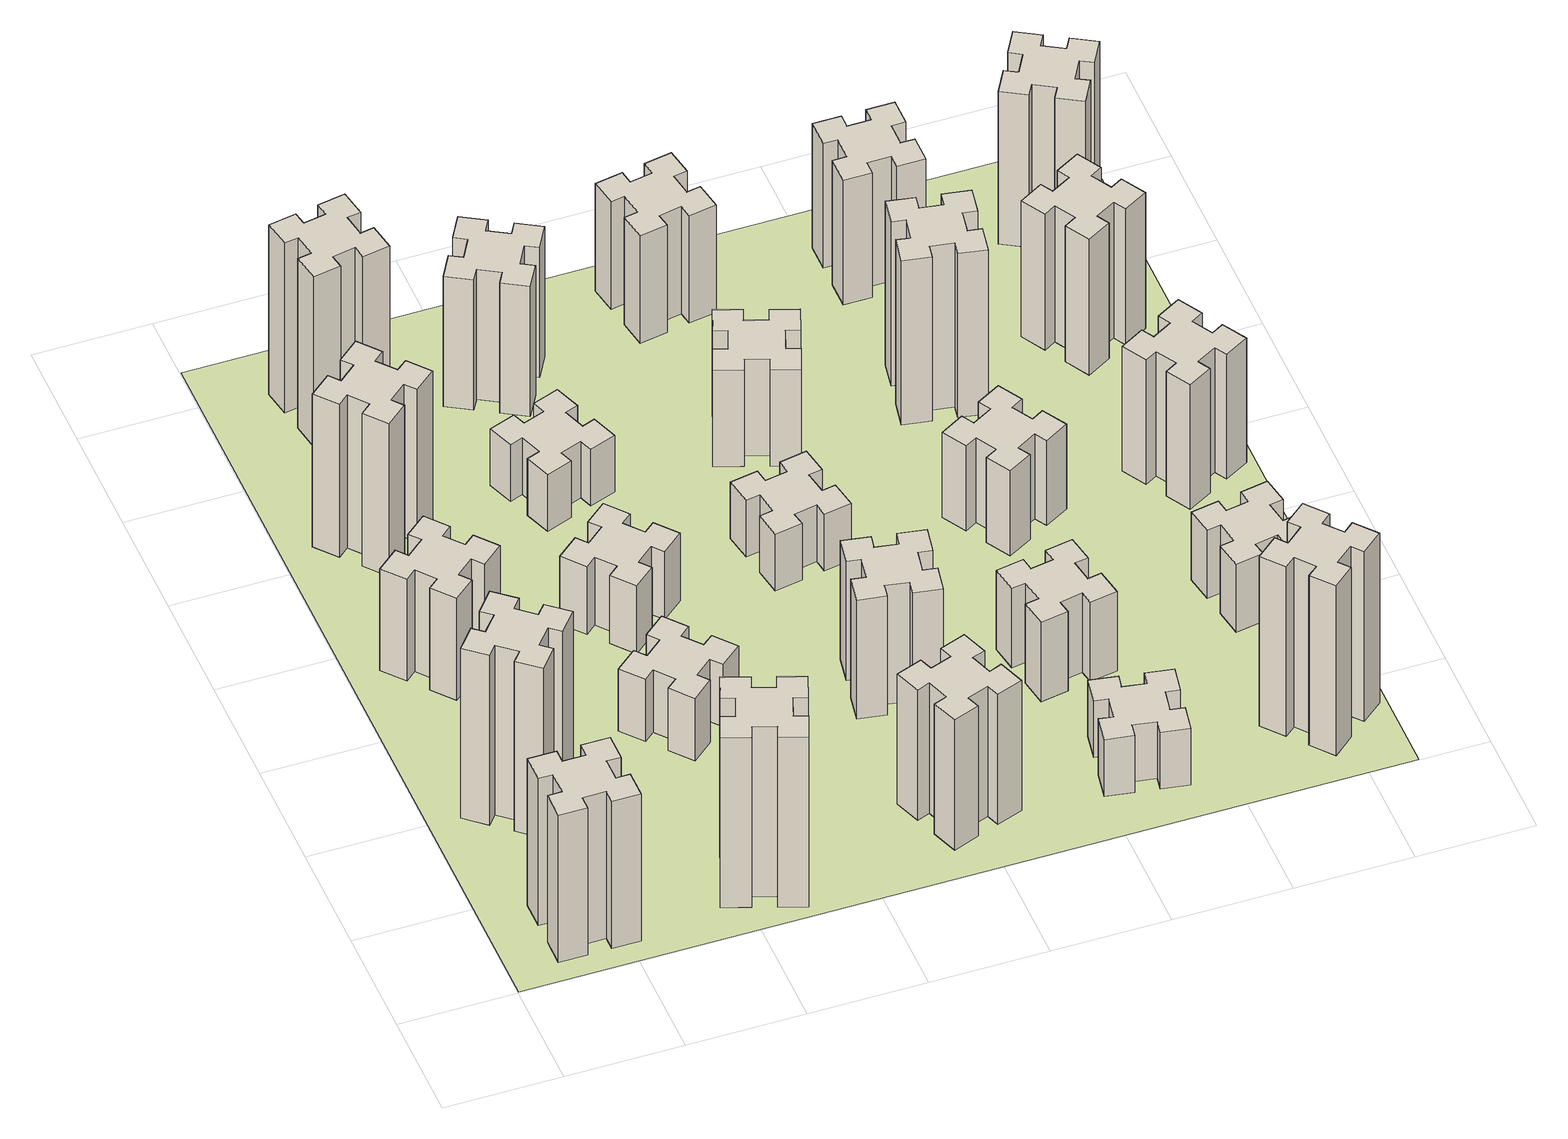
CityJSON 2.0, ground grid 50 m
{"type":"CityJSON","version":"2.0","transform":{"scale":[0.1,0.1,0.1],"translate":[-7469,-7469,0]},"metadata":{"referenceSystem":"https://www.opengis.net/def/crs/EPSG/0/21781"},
"CityObjects":{
"building1":{"type":"Building","attributes":{"class":"1000","function":"1000","usage":"1000","yearOfConstruction":2016,"roofType":"1000","measuredHeight":78,"storeysAboveGround":30,"storeysBelowGround":0},"geometry":[{"type":"Solid","lod":"1","boundaries":[[[[0,1,2,3,4,5,6,7,8,9,10,11,12,13,14,15,16,17,18,19]],[[17,16,20,21]],[[16,15,22,20]],[[15,14,23,22]],[[14,13,24,23]],[[13,12,25,24]],[[12,11,26,25]],[[11,10,27,26]],[[10,9,28,27]],[[9,8,29,28]],[[8,7,30,29]],[[7,6,31,30]],[[6,5,32,31]],[[5,4,33,32]],[[4,3,34,33]],[[3,2,35,34]],[[2,1,36,35]],[[1,0,37,36]],[[0,19,38,37]],[[19,18,39,38]],[[18,17,21,39]],[[24,25,26,27,28,29,30,31,32,33,34,35,36,37,38,39,21,20,22,23]]]]}]},
"building2":{"type":"Building","attributes":{"class":"1000","function":"1000","usage":"1000","yearOfConstruction":2016,"roofType":"1000","measuredHeight":90,"storeysAboveGround":30,"storeysBelowGround":0},"geometry":[{"type":"Solid","lod":"1","boundaries":[[[[40,41,42,43,44,45,46,47,48,49,50,51,52,53,54,55,56,57,58,59]],[[57,56,60,61]],[[56,55,62,60]],[[55,54,63,62]],[[54,53,64,63]],[[53,52,65,64]],[[52,51,66,65]],[[51,50,67,66]],[[50,49,68,67]],[[49,48,69,68]],[[48,47,70,69]],[[47,46,71,70]],[[46,45,72,71]],[[45,44,73,72]],[[44,43,74,73]],[[43,42,75,74]],[[42,41,76,75]],[[41,40,77,76]],[[40,59,78,77]],[[59,58,79,78]],[[58,57,61,79]],[[64,65,66,67,68,69,70,71,72,73,74,75,76,77,78,79,61,60,62,63]]]]}]},
"building3":{"type":"Building","attributes":{"class":"1000","function":"1000","usage":"1000","yearOfConstruction":2016,"roofType":"1000","measuredHeight":54,"storeysAboveGround":30,"storeysBelowGround":0},"geometry":[{"type":"Solid","lod":"1","boundaries":[[[[80,81,82,83,84,85,86,87,88,89,90,91,92,93,94,95,96,97,98,99]],[[97,96,100,101]],[[96,95,102,100]],[[95,94,103,102]],[[94,93,104,103]],[[93,92,105,104]],[[92,91,106,105]],[[91,90,107,106]],[[90,89,108,107]],[[89,88,109,108]],[[88,87,110,109]],[[87,86,111,110]],[[86,85,112,111]],[[85,84,113,112]],[[84,83,114,113]],[[83,82,115,114]],[[82,81,116,115]],[[81,80,117,116]],[[80,99,118,117]],[[99,98,119,118]],[[98,97,101,119]],[[104,105,106,107,108,109,110,111,112,113,114,115,116,117,118,119,101,100,102,103]]]]}]},
"building4":{"type":"Building","attributes":{"class":"1000","function":"1000","usage":"1000","yearOfConstruction":2016,"roofType":"1000","measuredHeight":81,"storeysAboveGround":30,"storeysBelowGround":0},"geometry":[{"type":"Solid","lod":"1","boundaries":[[[[120,121,122,123,124,125,126,127,128,129,130,131,132,133,134,135,136,137,138,139]],[[137,136,140,141]],[[136,135,142,140]],[[135,134,143,142]],[[134,133,144,143]],[[133,132,145,144]],[[132,131,146,145]],[[131,130,147,146]],[[130,129,148,147]],[[129,128,149,148]],[[128,127,150,149]],[[127,126,151,150]],[[126,125,152,151]],[[125,124,153,152]],[[124,123,154,153]],[[123,122,155,154]],[[122,121,156,155]],[[121,120,157,156]],[[120,139,158,157]],[[139,138,159,158]],[[138,137,141,159]],[[144,145,146,147,148,149,150,151,152,153,154,155,156,157,158,159,141,140,142,143]]]]}]},
"building5":{"type":"Building","attributes":{"class":"1000","function":"1000","usage":"1000","yearOfConstruction":2016,"roofType":"1000","measuredHeight":90,"storeysAboveGround":30,"storeysBelowGround":0},"geometry":[{"type":"Solid","lod":"1","boundaries":[[[[160,161,162,163,164,165,166,167,168,169,170,171,172,173,174,175,176,177,178,179]],[[177,176,180,181]],[[176,175,182,180]],[[175,174,183,182]],[[174,173,184,183]],[[173,172,185,184]],[[172,171,186,185]],[[171,170,187,186]],[[170,169,188,187]],[[169,168,189,188]],[[168,167,190,189]],[[167,166,191,190]],[[166,165,192,191]],[[165,164,193,192]],[[164,163,194,193]],[[163,162,195,194]],[[162,161,196,195]],[[161,160,197,196]],[[160,179,198,197]],[[179,178,199,198]],[[178,177,181,199]],[[184,185,186,187,188,189,190,191,192,193,194,195,196,197,198,199,181,180,182,183]]]]}]},
"building6":{"type":"Building","attributes":{"class":"1000","function":"1000","usage":"1000","yearOfConstruction":2016,"roofType":"1000","measuredHeight":90,"storeysAboveGround":30,"storeysBelowGround":0},"geometry":[{"type":"Solid","lod":"1","boundaries":[[[[200,201,202,203,204,205,206,207,208,209,210,211,212,213,214,215,216,217,218,219]],[[217,216,220,221]],[[216,215,222,220]],[[215,214,223,222]],[[214,213,224,223]],[[213,212,225,224]],[[212,211,226,225]],[[211,210,227,226]],[[210,209,228,227]],[[209,208,229,228]],[[208,207,230,229]],[[207,206,231,230]],[[206,205,232,231]],[[205,204,233,232]],[[204,203,234,233]],[[203,202,235,234]],[[202,201,236,235]],[[201,200,237,236]],[[200,219,238,237]],[[219,218,239,238]],[[218,217,221,239]],[[224,225,226,227,228,229,230,231,232,233,234,235,236,237,238,239,221,220,222,223]]]]}]},
"building7":{"type":"Building","attributes":{"class":"1000","function":"1000","usage":"1000","yearOfConstruction":2016,"roofType":"1000","measuredHeight":33,"storeysAboveGround":30,"storeysBelowGround":0},"geometry":[{"type":"Solid","lod":"1","boundaries":[[[[240,241,242,243,244,245,246,247,248,249,250,251,252,253,254,255,256,257,258,259]],[[257,256,260,261]],[[256,255,262,260]],[[255,254,263,262]],[[254,253,264,263]],[[253,252,265,264]],[[252,251,266,265]],[[251,250,267,266]],[[250,249,268,267]],[[249,248,269,268]],[[248,247,270,269]],[[247,246,271,270]],[[246,245,272,271]],[[245,244,273,272]],[[244,243,274,273]],[[243,242,275,274]],[[242,241,276,275]],[[241,240,277,276]],[[240,259,278,277]],[[259,258,279,278]],[[258,257,261,279]],[[264,265,266,267,268,269,270,271,272,273,274,275,276,277,278,279,261,260,262,263]]]]}]},
"building8":{"type":"Building","attributes":{"class":"1000","function":"1000","usage":"1000","yearOfConstruction":2016,"roofType":"1000","measuredHeight":36,"storeysAboveGround":30,"storeysBelowGround":0},"geometry":[{"type":"Solid","lod":"1","boundaries":[[[[280,281,282,283,284,285,286,287,288,289,290,291,292,293,294,295,296,297,298,299]],[[297,296,300,301]],[[296,295,302,300]],[[295,294,303,302]],[[294,293,304,303]],[[293,292,305,304]],[[292,291,306,305]],[[291,290,307,306]],[[290,289,308,307]],[[289,288,309,308]],[[288,287,310,309]],[[287,286,311,310]],[[286,285,312,311]],[[285,284,313,312]],[[284,283,314,313]],[[283,282,315,314]],[[282,281,316,315]],[[281,280,317,316]],[[280,299,318,317]],[[299,298,319,318]],[[298,297,301,319]],[[304,305,306,307,308,309,310,311,312,313,314,315,316,317,318,319,301,300,302,303]]]]}]},
"building9":{"type":"Building","attributes":{"class":"1000","function":"1000","usage":"1000","yearOfConstruction":2016,"roofType":"1000","measuredHeight":30,"storeysAboveGround":30,"storeysBelowGround":0},"geometry":[{"type":"Solid","lod":"1","boundaries":[[[[320,321,322,323,324,325,326,327,328,329,330,331,332,333,334,335,336,337,338,339]],[[337,336,340,341]],[[336,335,342,340]],[[335,334,343,342]],[[334,333,344,343]],[[333,332,345,344]],[[332,331,346,345]],[[331,330,347,346]],[[330,329,348,347]],[[329,328,349,348]],[[328,327,350,349]],[[327,326,351,350]],[[326,325,352,351]],[[325,324,353,352]],[[324,323,354,353]],[[323,322,355,354]],[[322,321,356,355]],[[321,320,357,356]],[[320,339,358,357]],[[339,338,359,358]],[[338,337,341,359]],[[344,345,346,347,348,349,350,351,352,353,354,355,356,357,358,359,341,340,342,343]]]]}]},
"building10":{"type":"Building","attributes":{"class":"1000","function":"1000","usage":"1000","yearOfConstruction":2016,"roofType":"1000","measuredHeight":69,"storeysAboveGround":30,"storeysBelowGround":0},"geometry":[{"type":"Solid","lod":"1","boundaries":[[[[360,361,362,363,364,365,366,367,368,369,370,371,372,373,374,375,376,377,378,379]],[[377,376,380,381]],[[376,375,382,380]],[[375,374,383,382]],[[374,373,384,383]],[[373,372,385,384]],[[372,371,386,385]],[[371,370,387,386]],[[370,369,388,387]],[[369,368,389,388]],[[368,367,390,389]],[[367,366,391,390]],[[366,365,392,391]],[[365,364,393,392]],[[364,363,394,393]],[[363,362,395,394]],[[362,361,396,395]],[[361,360,397,396]],[[360,379,398,397]],[[379,378,399,398]],[[378,377,381,399]],[[384,385,386,387,388,389,390,391,392,393,394,395,396,397,398,399,381,380,382,383]]]]}]},
"building11":{"type":"Building","attributes":{"class":"1000","function":"1000","usage":"1000","yearOfConstruction":2016,"roofType":"1000","measuredHeight":69,"storeysAboveGround":30,"storeysBelowGround":0},"geometry":[{"type":"Solid","lod":"1","boundaries":[[[[400,401,402,403,404,405,406,407,408,409,410,411,412,413,414,415,416,417,418,419]],[[417,416,420,421]],[[416,415,422,420]],[[415,414,423,422]],[[414,413,424,423]],[[413,412,425,424]],[[412,411,426,425]],[[411,410,427,426]],[[410,409,428,427]],[[409,408,429,428]],[[408,407,430,429]],[[407,406,431,430]],[[406,405,432,431]],[[405,404,433,432]],[[404,403,434,433]],[[403,402,435,434]],[[402,401,436,435]],[[401,400,437,436]],[[400,419,438,437]],[[419,418,439,438]],[[418,417,421,439]],[[424,425,426,427,428,429,430,431,432,433,434,435,436,437,438,439,421,420,422,423]]]]}]},
"building12":{"type":"Building","attributes":{"class":"1000","function":"1000","usage":"1000","yearOfConstruction":2016,"roofType":"1000","measuredHeight":63,"storeysAboveGround":30,"storeysBelowGround":0},"geometry":[{"type":"Solid","lod":"1","boundaries":[[[[440,441,442,443,444,445,446,447,448,449,450,451,452,453,454,455,456,457,458,459]],[[457,456,460,461]],[[456,455,462,460]],[[455,454,463,462]],[[454,453,464,463]],[[453,452,465,464]],[[452,451,466,465]],[[451,450,467,466]],[[450,449,468,467]],[[449,448,469,468]],[[448,447,470,469]],[[447,446,471,470]],[[446,445,472,471]],[[445,444,473,472]],[[444,443,474,473]],[[443,442,475,474]],[[442,441,476,475]],[[441,440,477,476]],[[440,459,478,477]],[[459,458,479,478]],[[458,457,461,479]],[[464,465,466,467,468,469,470,471,472,473,474,475,476,477,478,479,461,460,462,463]]]]}]},
"building13":{"type":"Building","attributes":{"class":"1000","function":"1000","usage":"1000","yearOfConstruction":2016,"roofType":"1000","measuredHeight":30,"storeysAboveGround":30,"storeysBelowGround":0},"geometry":[{"type":"Solid","lod":"1","boundaries":[[[[480,481,482,483,484,485,486,487,488,489,490,491,492,493,494,495,496,497,498,499]],[[497,496,500,501]],[[496,495,502,500]],[[495,494,503,502]],[[494,493,504,503]],[[493,492,505,504]],[[492,491,506,505]],[[491,490,507,506]],[[490,489,508,507]],[[489,488,509,508]],[[488,487,510,509]],[[487,486,511,510]],[[486,485,512,511]],[[485,484,513,512]],[[484,483,514,513]],[[483,482,515,514]],[[482,481,516,515]],[[481,480,517,516]],[[480,499,518,517]],[[499,498,519,518]],[[498,497,501,519]],[[504,505,506,507,508,509,510,511,512,513,514,515,516,517,518,519,501,500,502,503]]]]}]},
"building14":{"type":"Building","attributes":{"class":"1000","function":"1000","usage":"1000","yearOfConstruction":2016,"roofType":"1000","measuredHeight":51,"storeysAboveGround":30,"storeysBelowGround":0},"geometry":[{"type":"Solid","lod":"1","boundaries":[[[[520,521,522,523,524,525,526,527,528,529,530,531,532,533,534,535,536,537,538,539]],[[537,536,540,541]],[[536,535,542,540]],[[535,534,543,542]],[[534,533,544,543]],[[533,532,545,544]],[[532,531,546,545]],[[531,530,547,546]],[[530,529,548,547]],[[529,528,549,548]],[[528,527,550,549]],[[527,526,551,550]],[[526,525,552,551]],[[525,524,553,552]],[[524,523,554,553]],[[523,522,555,554]],[[522,521,556,555]],[[521,520,557,556]],[[520,539,558,557]],[[539,538,559,558]],[[538,537,541,559]],[[544,545,546,547,548,549,550,551,552,553,554,555,556,557,558,559,541,540,542,543]]]]}]},
"building15":{"type":"Building","attributes":{"class":"1000","function":"1000","usage":"1000","yearOfConstruction":2016,"roofType":"1000","measuredHeight":30,"storeysAboveGround":30,"storeysBelowGround":0},"geometry":[{"type":"Solid","lod":"1","boundaries":[[[[560,561,562,563,564,565,566,567,568,569,570,571,572,573,574,575,576,577,578,579]],[[577,576,580,581]],[[576,575,582,580]],[[575,574,583,582]],[[574,573,584,583]],[[573,572,585,584]],[[572,571,586,585]],[[571,570,587,586]],[[570,569,588,587]],[[569,568,589,588]],[[568,567,590,589]],[[567,566,591,590]],[[566,565,592,591]],[[565,564,593,592]],[[564,563,594,593]],[[563,562,595,594]],[[562,561,596,595]],[[561,560,597,596]],[[560,579,598,597]],[[579,578,599,598]],[[578,577,581,599]],[[584,585,586,587,588,589,590,591,592,593,594,595,596,597,598,599,581,580,582,583]]]]}]},
"building16":{"type":"Building","attributes":{"class":"1000","function":"1000","usage":"1000","yearOfConstruction":2016,"roofType":"1000","measuredHeight":57,"storeysAboveGround":30,"storeysBelowGround":0},"geometry":[{"type":"Solid","lod":"1","boundaries":[[[[600,601,602,603,604,605,606,607,608,609,610,611,612,613,614,615,616,617,618,619]],[[617,616,620,621]],[[616,615,622,620]],[[615,614,623,622]],[[614,613,624,623]],[[613,612,625,624]],[[612,611,626,625]],[[611,610,627,626]],[[610,609,628,627]],[[609,608,629,628]],[[608,607,630,629]],[[607,606,631,630]],[[606,605,632,631]],[[605,604,633,632]],[[604,603,634,633]],[[603,602,635,634]],[[602,601,636,635]],[[601,600,637,636]],[[600,619,638,637]],[[619,618,639,638]],[[618,617,621,639]],[[624,625,626,627,628,629,630,631,632,633,634,635,636,637,638,639,621,620,622,623]]]]}]},
"building17":{"type":"Building","attributes":{"class":"1000","function":"1000","usage":"1000","yearOfConstruction":2016,"roofType":"1000","measuredHeight":42,"storeysAboveGround":30,"storeysBelowGround":0},"geometry":[{"type":"Solid","lod":"1","boundaries":[[[[640,641,642,643,644,645,646,647,648,649,650,651,652,653,654,655,656,657,658,659]],[[657,656,660,661]],[[656,655,662,660]],[[655,654,663,662]],[[654,653,664,663]],[[653,652,665,664]],[[652,651,666,665]],[[651,650,667,666]],[[650,649,668,667]],[[649,648,669,668]],[[648,647,670,669]],[[647,646,671,670]],[[646,645,672,671]],[[645,644,673,672]],[[644,643,674,673]],[[643,642,675,674]],[[642,641,676,675]],[[641,640,677,676]],[[640,659,678,677]],[[659,658,679,678]],[[658,657,661,679]],[[664,665,666,667,668,669,670,671,672,673,674,675,676,677,678,679,661,660,662,663]]]]}]},
"building18":{"type":"Building","attributes":{"class":"1000","function":"1000","usage":"1000","yearOfConstruction":2016,"roofType":"1000","measuredHeight":45,"storeysAboveGround":30,"storeysBelowGround":0},"geometry":[{"type":"Solid","lod":"1","boundaries":[[[[680,681,682,683,684,685,686,687,688,689,690,691,692,693,694,695,696,697,698,699]],[[697,696,700,701]],[[696,695,702,700]],[[695,694,703,702]],[[694,693,704,703]],[[693,692,705,704]],[[692,691,706,705]],[[691,690,707,706]],[[690,689,708,707]],[[689,688,709,708]],[[688,687,710,709]],[[687,686,711,710]],[[686,685,712,711]],[[685,684,713,712]],[[684,683,714,713]],[[683,682,715,714]],[[682,681,716,715]],[[681,680,717,716]],[[680,699,718,717]],[[699,698,719,718]],[[698,697,701,719]],[[704,705,706,707,708,709,710,711,712,713,714,715,716,717,718,719,701,700,702,703]]]]}]},
"building19":{"type":"Building","attributes":{"class":"1000","function":"1000","usage":"1000","yearOfConstruction":2016,"roofType":"1000","measuredHeight":87,"storeysAboveGround":30,"storeysBelowGround":0},"geometry":[{"type":"Solid","lod":"1","boundaries":[[[[720,721,722,723,724,725,726,727,728,729,730,731,732,733,734,735,736,737,738,739]],[[737,736,740,741]],[[736,735,742,740]],[[735,734,743,742]],[[734,733,744,743]],[[733,732,745,744]],[[732,731,746,745]],[[731,730,747,746]],[[730,729,748,747]],[[729,728,749,748]],[[728,727,750,749]],[[727,726,751,750]],[[726,725,752,751]],[[725,724,753,752]],[[724,723,754,753]],[[723,722,755,754]],[[722,721,756,755]],[[721,720,757,756]],[[720,739,758,757]],[[739,738,759,758]],[[738,737,741,759]],[[744,745,746,747,748,749,750,751,752,753,754,755,756,757,758,759,741,740,742,743]]]]}]},
"building20":{"type":"Building","attributes":{"class":"1000","function":"1000","usage":"1000","yearOfConstruction":2016,"roofType":"1000","measuredHeight":90,"storeysAboveGround":30,"storeysBelowGround":0},"geometry":[{"type":"Solid","lod":"1","boundaries":[[[[760,761,762,763,764,765,766,767,768,769,770,771,772,773,774,775,776,777,778,779]],[[777,776,780,781]],[[776,775,782,780]],[[775,774,783,782]],[[774,773,784,783]],[[773,772,785,784]],[[772,771,786,785]],[[771,770,787,786]],[[770,769,788,787]],[[769,768,789,788]],[[768,767,790,789]],[[767,766,791,790]],[[766,765,792,791]],[[765,764,793,792]],[[764,763,794,793]],[[763,762,795,794]],[[762,761,796,795]],[[761,760,797,796]],[[760,779,798,797]],[[779,778,799,798]],[[778,777,781,799]],[[784,785,786,787,788,789,790,791,792,793,794,795,796,797,798,799,781,780,782,783]]]]}]},
"building21":{"type":"Building","attributes":{"class":"1000","function":"1000","usage":"1000","yearOfConstruction":2016,"roofType":"1000","measuredHeight":66,"storeysAboveGround":30,"storeysBelowGround":0},"geometry":[{"type":"Solid","lod":"1","boundaries":[[[[800,801,802,803,804,805,806,807,808,809,810,811,812,813,814,815,816,817,818,819]],[[817,816,820,821]],[[816,815,822,820]],[[815,814,823,822]],[[814,813,824,823]],[[813,812,825,824]],[[812,811,826,825]],[[811,810,827,826]],[[810,809,828,827]],[[809,808,829,828]],[[808,807,830,829]],[[807,806,831,830]],[[806,805,832,831]],[[805,804,833,832]],[[804,803,834,833]],[[803,802,835,834]],[[802,801,836,835]],[[801,800,837,836]],[[800,819,838,837]],[[819,818,839,838]],[[818,817,821,839]],[[824,825,826,827,828,829,830,831,832,833,834,835,836,837,838,839,821,820,822,823]]]]}]},
"building22":{"type":"Building","attributes":{"class":"1000","function":"1000","usage":"1000","yearOfConstruction":2016,"roofType":"1000","measuredHeight":36,"storeysAboveGround":30,"storeysBelowGround":0},"geometry":[{"type":"Solid","lod":"1","boundaries":[[[[840,841,842,843,844,845,846,847,848,849,850,851,852,853,854,855,856,857,858,859]],[[857,856,860,861]],[[856,855,862,860]],[[855,854,863,862]],[[854,853,864,863]],[[853,852,865,864]],[[852,851,866,865]],[[851,850,867,866]],[[850,849,868,867]],[[849,848,869,868]],[[848,847,870,869]],[[847,846,871,870]],[[846,845,872,871]],[[845,844,873,872]],[[844,843,874,873]],[[843,842,875,874]],[[842,841,876,875]],[[841,840,877,876]],[[840,859,878,877]],[[859,858,879,878]],[[858,857,861,879]],[[864,865,866,867,868,869,870,871,872,873,874,875,876,877,878,879,861,860,862,863]]]]}]},
"building23":{"type":"Building","attributes":{"class":"1000","function":"1000","usage":"1000","yearOfConstruction":2016,"roofType":"1000","measuredHeight":66,"storeysAboveGround":30,"storeysBelowGround":0},"geometry":[{"type":"Solid","lod":"1","boundaries":[[[[880,881,882,883,884,885,886,887,888,889,890,891,892,893,894,895,896,897,898,899]],[[897,896,900,901]],[[896,895,902,900]],[[895,894,903,902]],[[894,893,904,903]],[[893,892,905,904]],[[892,891,906,905]],[[891,890,907,906]],[[890,889,908,907]],[[889,888,909,908]],[[888,887,910,909]],[[887,886,911,910]],[[886,885,912,911]],[[885,884,913,912]],[[884,883,914,913]],[[883,882,915,914]],[[882,881,916,915]],[[881,880,917,916]],[[880,899,918,917]],[[899,898,919,918]],[[898,897,901,919]],[[904,905,906,907,908,909,910,911,912,913,914,915,916,917,918,919,901,900,902,903]]]]}]},
"building24":{"type":"Building","attributes":{"class":"1000","function":"1000","usage":"1000","yearOfConstruction":2016,"roofType":"1000","measuredHeight":72,"storeysAboveGround":30,"storeysBelowGround":0},"geometry":[{"type":"Solid","lod":"1","boundaries":[[[[920,921,922,923,924,925,926,927,928,929,930,931,932,933,934,935,936,937,938,939]],[[937,936,940,941]],[[936,935,942,940]],[[935,934,943,942]],[[934,933,944,943]],[[933,932,945,944]],[[932,931,946,945]],[[931,930,947,946]],[[930,929,948,947]],[[929,928,949,948]],[[928,927,950,949]],[[927,926,951,950]],[[926,925,952,951]],[[925,924,953,952]],[[924,923,954,953]],[[923,922,955,954]],[[922,921,956,955]],[[921,920,957,956]],[[920,939,958,957]],[[939,938,959,958]],[[938,937,941,959]],[[944,945,946,947,948,949,950,951,952,953,954,955,956,957,958,959,941,940,942,943]]]]}]},
"building25":{"type":"Building","attributes":{"class":"1000","function":"1000","usage":"1000","yearOfConstruction":2016,"roofType":"1000","measuredHeight":81,"storeysAboveGround":30,"storeysBelowGround":0},"geometry":[{"type":"Solid","lod":"1","boundaries":[[[[960,961,962,963,964,965,966,967,968,969,970,971,972,973,974,975,976,977,978,979]],[[977,976,980,981]],[[976,975,982,980]],[[975,974,983,982]],[[974,973,984,983]],[[973,972,985,984]],[[972,971,986,985]],[[971,970,987,986]],[[970,969,988,987]],[[969,968,989,988]],[[968,967,990,989]],[[967,966,991,990]],[[966,965,992,991]],[[965,964,993,992]],[[964,963,994,993]],[[963,962,995,994]],[[962,961,996,995]],[[961,960,997,996]],[[960,979,998,997]],[[979,978,999,998]],[[978,977,981,999]],[[984,985,986,987,988,989,990,991,992,993,994,995,996,997,998,999,981,980,982,983]]]]}]},
"landuse1":{"type":"LandUse","attributes":{"name":"plot1","function":"1010"},"geometry":[{"type":"MultiSurface","lod":"1","boundaries":[[[1000,1001,1002,1003]]]}]}
},
"vertices":[
[265,325,0],[265,225,0],[205,225,0],[205,105,0],[325,105,0],[325,165,0],[425,165,0],[425,105,0],[545,105,0],[545,225,0],[485,225,0],[485,325,0],[545,325,0],[545,445,0],[425,445,0],[425,385,0],[325,385,0],[325,445,0],[205,445,0],[205,325,0],[325,385,780],[325,445,780],[425,385,780],[425,445,780],[545,445,780],[545,325,780],[485,325,780],[485,225,780],[545,225,780],[545,105,780],[425,105,780],[425,165,780],[325,165,780],[325,105,780],[205,105,780],[205,225,780],[265,225,780],[265,325,780],[205,325,780],[205,445,780],
[484,1067,0],[408,1132,0],[446,1178,0],[354,1255,0],[277,1163,0],[323,1124,0],[259,1048,0],[213,1086,0],[136,994,0],[228,917,0],[266,963,0],[343,899,0],[304,853,0],[396,776,0],[473,868,0],[427,906,0],[492,983,0],[538,944,0],[615,1036,0],[523,1113,0],[492,983,900],[538,944,900],[427,906,900],[473,868,900],[396,776,900],[304,853,900],[343,899,900],[266,963,900],[228,917,900],[136,994,900],[213,1086,900],[259,1048,900],[323,1124,900],[277,1163,900],[354,1255,900],[446,1178,900],[408,1132,900],[484,1067,900],[523,1113,900],[615,1036,900],
[492,1888,0],[427,1964,0],[473,2003,0],[396,2095,0],[304,2018,0],[343,1972,0],[266,1907,0],[228,1953,0],[136,1876,0],[213,1784,0],[259,1823,0],[323,1746,0],[277,1708,0],[354,1616,0],[446,1693,0],[408,1739,0],[484,1803,0],[523,1757,0],[615,1834,0],[538,1926,0],[484,1803,540],[523,1757,540],[408,1739,540],[446,1693,540],[354,1616,540],[277,1708,540],[323,1746,540],[259,1823,540],[213,1784,540],[136,1876,540],[228,1953,540],[266,1907,540],[343,1972,540],[304,2018,540],[396,2095,540],[473,2003,540],[427,1964,540],[492,1888,540],[538,1926,540],[615,1834,540],
[343,2712,0],[266,2647,0],[228,2693,0],[136,2616,0],[213,2524,0],[259,2563,0],[323,2486,0],[277,2448,0],[354,2356,0],[446,2433,0],[408,2479,0],[484,2543,0],[523,2497,0],[615,2574,0],[538,2666,0],[492,2628,0],[427,2704,0],[473,2743,0],[396,2835,0],[304,2758,0],[427,2704,810],[473,2743,810],[492,2628,810],[538,2666,810],[615,2574,810],[523,2497,810],[484,2543,810],[408,2479,810],[446,2433,810],[354,2356,810],[277,2448,810],[323,2486,810],[259,2563,810],[213,2524,810],[136,2616,810],[228,2693,810],[266,2647,810],[343,2712,810],[304,2758,810],[396,2835,810],
[1029,360,0],[995,266,0],[939,287,0],[897,174,0],[1010,133,0],[1031,189,0],[1125,155,0],[1104,99,0],[1217,57,0],[1258,170,0],[1202,191,0],[1236,285,0],[1292,264,0],[1333,377,0],[1220,418,0],[1200,362,0],[1106,396,0],[1127,452,0],[1014,493,0],[973,380,0],[1106,396,900],[1127,452,900],[1200,362,900],[1220,418,900],[1333,377,900],[1292,264,900],[1236,285,900],[1202,191,900],[1258,170,900],[1217,57,900],[1104,99,900],[1125,155,900],[1031,189,900],[1010,133,900],[897,174,900],[939,287,900],[995,266,900],[1029,360,900],[973,380,900],[1014,493,900],
[592,3305,0],[575,3404,0],[634,3414,0],[613,3532,0],[495,3511,0],[505,3452,0],[407,3435,0],[397,3494,0],[278,3473,0],[299,3355,0],[358,3365,0],[376,3267,0],[317,3257,0],[337,3138,0],[456,3159,0],[445,3218,0],[544,3236,0],[554,3177,0],[672,3197,0],[651,3316,0],[544,3236,900],[554,3177,900],[445,3218,900],[456,3159,900],[337,3138,900],[317,3257,900],[376,3267,900],[358,3365,900],[299,3355,900],[278,3473,900],[397,3494,900],[407,3435,900],[505,3452,900],[495,3511,900],[613,3532,900],[634,3414,900],[575,3404,900],[592,3305,900],[651,3316,900],[672,3197,900],
[1083,1332,0],[1006,1267,0],[968,1313,0],[876,1236,0],[953,1144,0],[999,1183,0],[1063,1106,0],[1017,1068,0],[1094,976,0],[1186,1053,0],[1148,1099,0],[1224,1163,0],[1263,1117,0],[1355,1194,0],[1278,1286,0],[1232,1248,0],[1167,1324,0],[1213,1363,0],[1136,1455,0],[1044,1378,0],[1167,1324,330],[1213,1363,330],[1232,1248,330],[1278,1286,330],[1355,1194,330],[1263,1117,330],[1224,1163,330],[1148,1099,330],[1186,1053,330],[1094,976,330],[1017,1068,330],[1063,1106,330],[999,1183,330],[953,1144,330],[876,1236,330],[968,1313,330],[1006,1267,330],[1083,1332,330],[1044,1378,330],[1136,1455,330],
[1232,1888,0],[1167,1964,0],[1213,2003,0],[1136,2095,0],[1044,2018,0],[1083,1972,0],[1006,1907,0],[968,1953,0],[876,1876,0],[953,1784,0],[999,1823,0],[1063,1746,0],[1017,1708,0],[1094,1616,0],[1186,1693,0],[1148,1739,0],[1224,1803,0],[1263,1757,0],[1355,1834,0],[1278,1926,0],[1224,1803,360],[1263,1757,360],[1148,1739,360],[1186,1693,360],[1094,1616,360],[1017,1708,360],[1063,1746,360],[999,1823,360],[953,1784,360],[876,1876,360],[968,1953,360],[1006,1907,360],[1083,1972,360],[1044,2018,360],[1136,2095,360],[1213,2003,360],[1167,1964,360],[1232,1888,360],[1278,1926,360],[1355,1834,360],
[1106,2475,0],[1200,2509,0],[1220,2453,0],[1333,2494,0],[1292,2607,0],[1236,2586,0],[1202,2680,0],[1258,2700,0],[1217,2813,0],[1104,2772,0],[1125,2716,0],[1031,2682,0],[1010,2738,0],[897,2697,0],[939,2584,0],[995,2605,0],[1029,2511,0],[973,2490,0],[1014,2377,0],[1127,2419,0],[1029,2511,300],[973,2490,300],[995,2605,300],[939,2584,300],[897,2697,300],[1010,2738,300],[1031,2682,300],[1125,2716,300],[1104,2772,300],[1217,2813,300],[1258,2700,300],[1202,2680,300],[1236,2586,300],[1292,2607,300],[1333,2494,300],[1220,2453,300],[1200,2509,300],[1106,2475,300],[1127,2419,300],[1014,2377,300],
[1965,496,0],[1871,462,0],[1850,518,0],[1737,477,0],[1779,364,0],[1835,385,0],[1869,291,0],[1813,270,0],[1854,157,0],[1967,199,0],[1946,255,0],[2040,289,0],[2060,233,0],[2173,274,0],[2132,387,0],[2076,366,0],[2042,460,0],[2098,480,0],[2057,593,0],[1944,552,0],[2042,460,690],[2098,480,690],[2076,366,690],[2132,387,690],[2173,274,690],[2060,233,690],[2040,289,690],[1946,255,690],[1967,199,690],[1854,157,690],[1813,270,690],[1869,291,690],[1835,385,690],[1779,364,690],[1737,477,690],[1850,518,690],[1871,462,690],[1965,496,690],[1944,552,690],[2057,593,690],
[1186,3137,0],[1236,3224,0],[1288,3194,0],[1348,3298,0],[1244,3358,0],[1214,3306,0],[1127,3356,0],[1157,3408,0],[1053,3468,0],[993,3364,0],[1045,3334,0],[995,3247,0],[943,3277,0],[883,3173,0],[987,3113,0],[1017,3165,0],[1104,3115,0],[1074,3063,0],[1178,3003,0],[1238,3107,0],[1104,3115,690],[1074,3063,690],[1017,3165,690],[987,3113,690],[883,3173,690],[943,3277,690],[995,3247,690],[1045,3334,690],[993,3364,690],[1053,3468,690],[1157,3408,690],[1127,3356,690],[1214,3306,690],[1244,3358,690],[1348,3298,690],[1288,3194,690],[1236,3224,690],[1186,3137,690],[1238,3107,690],[1178,3003,690],
[2055,1047,0],[2072,1145,0],[2131,1135,0],[2152,1253,0],[2034,1274,0],[2024,1215,0],[1925,1232,0],[1936,1291,0],[1817,1312,0],[1797,1194,0],[1856,1184,0],[1838,1085,0],[1779,1096,0],[1758,977,0],[1877,957,0],[1887,1016,0],[1985,998,0],[1975,939,0],[2093,918,0],[2114,1037,0],[1985,998,630],[1975,939,630],[1887,1016,630],[1877,957,630],[1758,977,630],[1779,1096,630],[1838,1085,630],[1856,1184,630],[1797,1194,630],[1817,1312,630],[1936,1291,630],[1925,1232,630],[2024,1215,630],[2034,1274,630],[2152,1253,630],[2131,1135,630],[2072,1145,630],[2055,1047,630],[2114,1037,630],[2093,918,630],
[1972,1925,0],[1955,2024,0],[2014,2034,0],[1993,2152,0],[1875,2131,0],[1885,2072,0],[1787,2055,0],[1777,2114,0],[1658,2093,0],[1679,1975,0],[1738,1985,0],[1756,1887,0],[1697,1877,0],[1717,1758,0],[1836,1779,0],[1825,1838,0],[1924,1856,0],[1934,1797,0],[2052,1817,0],[2031,1936,0],[1924,1856,300],[1934,1797,300],[1825,1838,300],[1836,1779,300],[1717,1758,300],[1697,1877,300],[1756,1887,300],[1738,1985,300],[1679,1975,300],[1658,2093,300],[1777,2114,300],[1787,2055,300],[1885,2072,300],[1875,2131,300],[1993,2152,300],[2014,2034,300],[1955,2024,300],[1972,1925,300],[2031,1936,300],[2052,1817,300],
[2040,2682,0],[1946,2716,0],[1967,2772,0],[1854,2813,0],[1813,2700,0],[1869,2680,0],[1835,2586,0],[1779,2607,0],[1737,2494,0],[1850,2453,0],[1871,2509,0],[1965,2475,0],[1944,2419,0],[2057,2377,0],[2098,2490,0],[2042,2511,0],[2076,2605,0],[2132,2584,0],[2173,2697,0],[2060,2738,0],[2076,2605,510],[2132,2584,510],[2042,2511,510],[2098,2490,510],[2057,2377,510],[1944,2419,510],[1965,2475,510],[1871,2509,510],[1850,2453,510],[1737,2494,510],[1779,2607,510],[1835,2586,510],[1869,2680,510],[1813,2700,510],[1854,2813,510],[1967,2772,510],[1946,2716,510],[2040,2682,510],[2060,2738,510],[2173,2697,510],
[2596,444,0],[2578,345,0],[2519,356,0],[2498,237,0],[2617,217,0],[2627,276,0],[2725,258,0],[2715,199,0],[2833,178,0],[2854,297,0],[2795,307,0],[2812,405,0],[2871,395,0],[2892,513,0],[2774,534,0],[2764,475,0],[2665,492,0],[2676,551,0],[2557,572,0],[2537,454,0],[2665,492,300],[2676,551,300],[2764,475,300],[2774,534,300],[2892,513,300],[2871,395,300],[2812,405,300],[2795,307,300],[2854,297,300],[2833,178,300],[2715,199,300],[2725,258,300],[2627,276,300],[2617,217,300],[2498,237,300],[2519,356,300],[2578,345,300],[2596,444,300],[2537,454,300],[2557,572,300],
[1738,3465,0],[1756,3367,0],[1697,3357,0],[1717,3238,0],[1836,3259,0],[1825,3318,0],[1924,3336,0],[1934,3277,0],[2052,3297,0],[2031,3416,0],[1972,3405,0],[1955,3504,0],[2014,3514,0],[1993,3632,0],[1875,3611,0],[1885,3552,0],[1787,3535,0],[1777,3594,0],[1658,3573,0],[1679,3455,0],[1787,3535,570],[1777,3594,570],[1885,3552,570],[1875,3611,570],[1993,3632,570],[2014,3514,570],[1955,3504,570],[1972,3405,570],[2031,3416,570],[2052,3297,570],[1934,3277,570],[1924,3336,570],[1825,3318,570],[1836,3259,570],[1717,3238,570],[1697,3357,570],[1756,3367,570],[1738,3465,570],[1679,3455,570],[1658,3573,570],
[2625,1132,0],[2527,1115,0],[2517,1174,0],[2398,1153,0],[2419,1035,0],[2478,1045,0],[2496,947,0],[2437,937,0],[2457,818,0],[2576,839,0],[2565,898,0],[2664,916,0],[2674,857,0],[2792,877,0],[2771,996,0],[2712,985,0],[2695,1084,0],[2754,1094,0],[2733,1212,0],[2615,1191,0],[2695,1084,420],[2754,1094,420],[2712,985,420],[2771,996,420],[2792,877,420],[2674,857,420],[2664,916,420],[2565,898,420],[2576,839,420],[2457,818,420],[2437,937,420],[2496,947,420],[2478,1045,420],[2419,1035,420],[2398,1153,420],[2517,1174,420],[2527,1115,420],[2625,1132,420],[2615,1191,420],[2733,1212,420],
[2575,1844,0],[2625,1757,0],[2573,1727,0],[2633,1623,0],[2737,1683,0],[2707,1735,0],[2794,1785,0],[2824,1733,0],[2928,1793,0],[2868,1897,0],[2816,1867,0],[2766,1954,0],[2818,1984,0],[2758,2088,0],[2654,2028,0],[2684,1976,0],[2597,1926,0],[2567,1978,0],[2463,1918,0],[2523,1814,0],[2597,1926,450],[2567,1978,450],[2684,1976,450],[2654,2028,450],[2758,2088,450],[2818,1984,450],[2766,1954,450],[2816,1867,450],[2868,1897,450],[2928,1793,450],[2824,1733,450],[2794,1785,450],[2707,1735,450],[2737,1683,450],[2633,1623,450],[2573,1727,450],[2625,1757,450],[2575,1844,450],[2523,1814,450],[2463,1918,450],
[2627,2496,0],[2725,2478,0],[2715,2419,0],[2833,2398,0],[2854,2517,0],[2795,2527,0],[2812,2625,0],[2871,2615,0],[2892,2733,0],[2774,2754,0],[2764,2695,0],[2665,2712,0],[2676,2771,0],[2557,2792,0],[2537,2674,0],[2596,2664,0],[2578,2565,0],[2519,2576,0],[2498,2457,0],[2617,2437,0],[2578,2565,870],[2519,2576,870],[2596,2664,870],[2537,2674,870],[2557,2792,870],[2676,2771,870],[2665,2712,870],[2764,2695,870],[2774,2754,870],[2892,2733,870],[2871,2615,870],[2812,2625,870],[2795,2527,870],[2854,2517,870],[2833,2398,870],[2715,2419,870],[2725,2478,870],[2627,2496,870],[2617,2437,870],[2498,2457,870],
[3468,259,0],[3544,323,0],[3583,277,0],[3675,354,0],[3598,446,0],[3552,408,0],[3487,484,0],[3533,523,0],[3456,615,0],[3364,538,0],[3403,492,0],[3326,427,0],[3288,473,0],[3196,396,0],[3273,304,0],[3319,343,0],[3383,266,0],[3337,228,0],[3414,136,0],[3506,213,0],[3383,266,900],[3337,228,900],[3319,343,900],[3273,304,900],[3196,396,900],[3288,473,900],[3326,427,900],[3403,492,900],[3364,538,900],[3456,615,900],[3533,523,900],[3487,484,900],[3552,408,900],[3598,446,900],[3675,354,900],[3583,277,900],[3544,323,900],[3468,259,900],[3506,213,900],[3414,136,900],
[2805,3285,0],[2805,3385,0],[2865,3385,0],[2865,3505,0],[2745,3505,0],[2745,3445,0],[2645,3445,0],[2645,3505,0],[2525,3505,0],[2525,3385,0],[2585,3385,0],[2585,3285,0],[2525,3285,0],[2525,3165,0],[2645,3165,0],[2645,3225,0],[2745,3225,0],[2745,3165,0],[2865,3165,0],[2865,3285,0],[2745,3225,660],[2745,3165,660],[2645,3225,660],[2645,3165,660],[2525,3165,660],[2525,3285,660],[2585,3285,660],[2585,3385,660],[2525,3385,660],[2525,3505,660],[2645,3505,660],[2645,3445,660],[2745,3445,660],[2745,3505,660],[2865,3505,660],[2865,3385,660],[2805,3385,660],[2805,3285,660],[2865,3285,660],[2865,3165,660],
[3465,1232,0],[3367,1215,0],[3357,1274,0],[3238,1253,0],[3259,1135,0],[3318,1145,0],[3336,1047,0],[3277,1037,0],[3297,918,0],[3416,939,0],[3405,998,0],[3504,1016,0],[3514,957,0],[3632,977,0],[3611,1096,0],[3552,1085,0],[3535,1184,0],[3594,1194,0],[3573,1312,0],[3455,1291,0],[3535,1184,360],[3594,1194,360],[3552,1085,360],[3611,1096,360],[3632,977,360],[3514,957,360],[3504,1016,360],[3405,998,360],[3416,939,360],[3297,918,360],[3277,1037,360],[3336,1047,360],[3318,1145,360],[3259,1135,360],[3238,1253,360],[3357,1274,360],[3367,1215,360],[3465,1232,360],[3455,1291,360],[3573,1312,360],
[3556,1867,0],[3506,1954,0],[3558,1984,0],[3498,2088,0],[3394,2028,0],[3424,1976,0],[3337,1926,0],[3307,1978,0],[3203,1918,0],[3263,1814,0],[3315,1844,0],[3365,1757,0],[3313,1727,0],[3373,1623,0],[3477,1683,0],[3447,1735,0],[3534,1785,0],[3564,1733,0],[3668,1793,0],[3608,1897,0],[3534,1785,660],[3564,1733,660],[3447,1735,660],[3477,1683,660],[3373,1623,660],[3313,1727,660],[3365,1757,660],[3315,1844,660],[3263,1814,660],[3203,1918,660],[3307,1978,660],[3337,1926,660],[3424,1976,660],[3394,2028,660],[3498,2088,660],[3558,1984,660],[3506,1954,660],[3556,1867,660],[3608,1897,660],[3668,1793,660],
[3456,2707,0],[3406,2794,0],[3458,2824,0],[3398,2928,0],[3294,2868,0],[3324,2816,0],[3237,2766,0],[3207,2818,0],[3103,2758,0],[3163,2654,0],[3215,2684,0],[3265,2597,0],[3213,2567,0],[3273,2463,0],[3377,2523,0],[3347,2575,0],[3434,2625,0],[3464,2573,0],[3568,2633,0],[3508,2737,0],[3434,2625,720],[3464,2573,720],[3347,2575,720],[3377,2523,720],[3273,2463,720],[3213,2567,720],[3265,2597,720],[3215,2684,720],[3163,2654,720],[3103,2758,720],[3207,2818,720],[3237,2766,720],[3324,2816,720],[3294,2868,720],[3398,2928,720],[3458,2824,720],[3406,2794,720],[3456,2707,720],[3508,2737,720],[3568,2633,720],
[3337,3265,0],[3424,3215,0],[3394,3163,0],[3498,3103,0],[3558,3207,0],[3506,3237,0],[3556,3324,0],[3608,3294,0],[3668,3398,0],[3564,3458,0],[3534,3406,0],[3447,3456,0],[3477,3508,0],[3373,3568,0],[3313,3464,0],[3365,3434,0],[3315,3347,0],[3263,3377,0],[3203,3273,0],[3307,3213,0],[3315,3347,810],[3263,3377,810],[3365,3434,810],[3313,3464,810],[3373,3568,810],[3477,3508,810],[3447,3456,810],[3534,3406,810],[3564,3458,810],[3668,3398,810],[3608,3294,810],[3556,3324,810],[3506,3237,810],[3558,3207,810],[3498,3103,810],[3394,3163,810],[3424,3215,810],[3337,3265,810],[3307,3213,810],[3203,3273,810],
[5,3705,0],[3705,3705,0],[3705,5,0],[5,5,0]
]}
